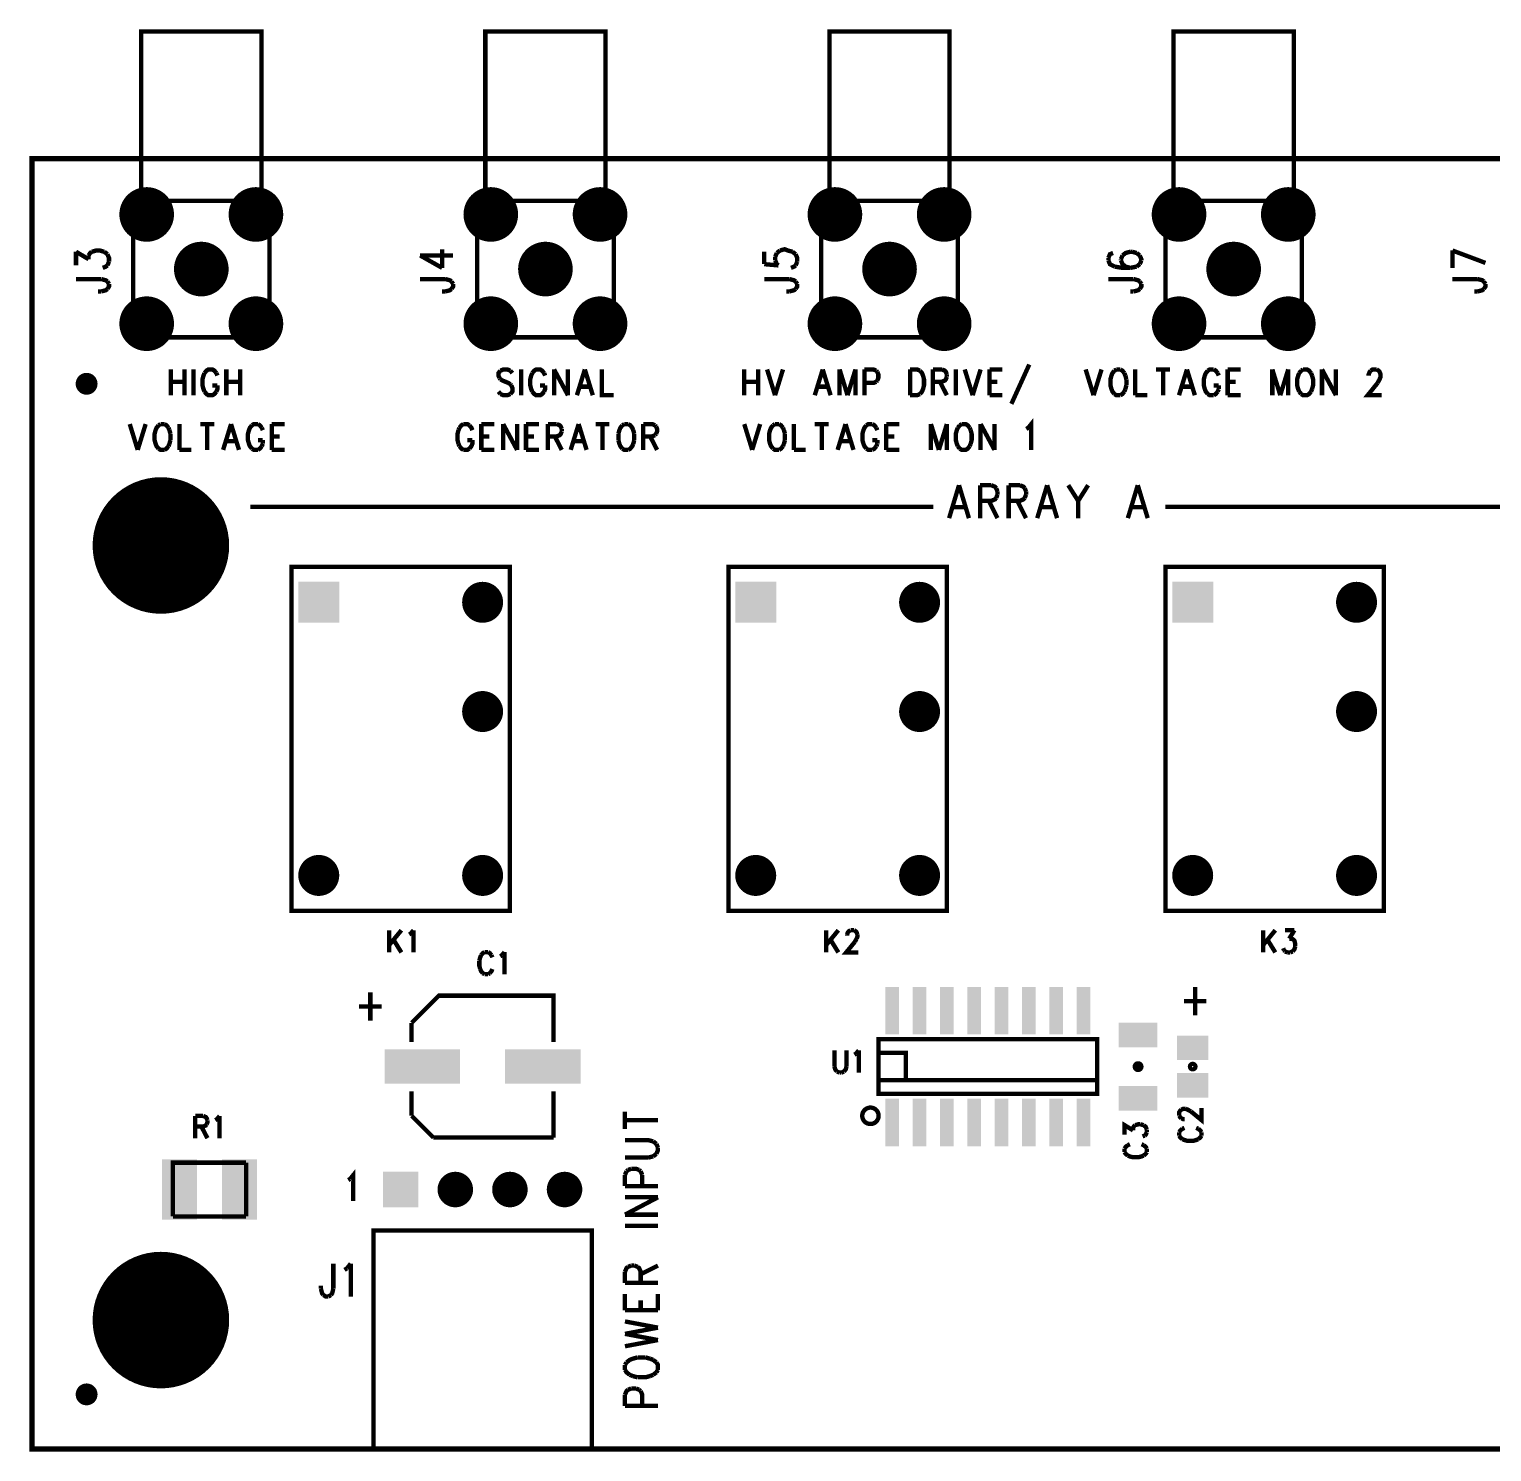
# Model space of a CAD drawing. Extents: x 7.99 to 15.49, y 7.55 to 10.6.
# Drawn here: x 7.995 to 10.672, y 7.995 to 10.599 of the extents above; entities that cross this region are included whole.
import ezdxf

# ---------------------------------------------------------------- set-up
doc = ezdxf.new("R2010")
doc.units = 0
doc.layers.get('0').update_dxf_attribs({"linetype": 'CONTINUOUS'})
doc.layers.add('ASSEMBLY_PHO', color=7, linetype='CONTINUOUS')

# ---------------------------------------------------------------- blocks, each defined once
blk = doc.blocks.new('ROUND_2')
at = {"const_width": 0.05}
blk.add_lwpolyline([(-0.025, 0, 1), (0.025, 0, 1)], format="xyb", close=True, dxfattribs=at)
blk = doc.blocks.new('SQUARE_3')
blk.add_solid([(-0.0375, -0.0375), (-0.0375, 0.0375), (0.0375, -0.0375), (0.0375, 0.0375)])
blk = doc.blocks.new('ROUND_4')
at = {"const_width": 0.0375}
blk.add_lwpolyline([(-0.01875, 0, 1), (0.01875, 0, 1)], format="xyb", close=True, dxfattribs=at)
blk = doc.blocks.new('ROUND_5')
at = {"const_width": 0.0325}
blk.add_lwpolyline([(-0.01625, 0, 1), (0.01625, 0, 1)], format="xyb", close=True, dxfattribs=at)
blk = doc.blocks.new('SQUARE_9')
blk.add_solid([(-0.0325, -0.0325), (-0.0325, 0.0325), (0.0325, -0.0325), (0.0325, 0.0325)])
blk = doc.blocks.new('ROUND_25')
at = {"const_width": 0.02}
blk.add_lwpolyline([(-0.01, 0, 1), (0.01, 0, 1)], format="xyb", close=True, dxfattribs=at)
blk = doc.blocks.new('RECTANGLE_72')
blk.add_solid([(-0.0355, -0.0225), (-0.0355, 0.0225), (0.0355, -0.0225), (0.0355, 0.0225)])
blk = doc.blocks.new('RECTANGLE_83')
blk.add_solid([(-0.0285, -0.0225), (-0.0285, 0.0225), (0.0285, -0.0225), (0.0285, 0.0225)])
blk = doc.blocks.new('RECTANGLE_171')
blk.add_solid([(-0.032, -0.055), (-0.032, 0.055), (0.032, -0.055), (0.032, 0.055)])
blk = doc.blocks.new('ROUND_184')
at = {"const_width": 0.125}
blk.add_lwpolyline([(-0.0625, 0, 1), (0.0625, 0, 1)], format="xyb", close=True, dxfattribs=at)
blk = doc.blocks.new('RECTANGLE_199')
blk.add_solid([(-0.069, -0.0315), (-0.069, 0.0315), (0.069, -0.0315), (0.069, 0.0315)])
blk = doc.blocks.new('RECTANGLE_200')
blk.add_solid([(-0.0125, -0.0435), (-0.0125, 0.0435), (0.0125, -0.0435), (0.0125, 0.0435)])

msp = doc.modelspace()

# ---------------------------------------------------------------- linework, layer by layer
at = {"layer": 'ASSEMBLY_PHO'}
for points, const_width in [([(8.2, 10.285), (8.2, 10.595), (8.42, 10.595), (8.42, 10.28401)], 0.008), ([(8.83, 10.285), (8.83, 10.595), (9.05, 10.595), (9.05, 10.28401)], 0.008), ([(9.46, 10.285), (9.46, 10.595), (9.68, 10.595), (9.68, 10.28401)], 0.008), ([(10.09, 10.285), (10.09, 10.595), (10.31, 10.595), (10.31, 10.28401)], 0.008), ([(8, 8), (15.48, 8), (15.48, 10.362), (8, 10.362), (8, 8)], 0.01), ([(8.185, 10.035), (8.185, 10.285), (8.435, 10.285), (8.435, 10.035), (8.185, 10.035)], 0.008), ([(8.815, 10.035), (8.815, 10.285), (9.065, 10.285), (9.065, 10.035), (8.815, 10.035)], 0.008), ([(9.445, 10.035), (9.445, 10.285), (9.695, 10.285), (9.695, 10.035), (9.445, 10.035)], 0.008), ([(10.075, 10.035), (10.075, 10.285), (10.325, 10.285), (10.325, 10.035), (10.075, 10.035)], 0.008), ([(8.08062, 10.16672), (8.08062, 10.19172)], 0.008), ([(8.08062, 10.19172), (8.10362, 10.17809)], 0.008), ([(8.10362, 10.1849), (8.1065, 10.18945), (8.10937, 10.19172)], 0.008), ([(8.10362, 10.17809), (8.10362, 10.1849)], 0.008), ([(8.10937, 10.19172), (8.118, 10.194), (8.12375, 10.194), (8.13237, 10.19172)], 0.008), ([(8.13237, 10.19172), (8.13812, 10.18718)], 0.008), ([(8.13812, 10.18718), (8.141, 10.18036), (8.141, 10.17354)], 0.008), ([(8.141, 10.17354), (8.13812, 10.16672)], 0.008), ([(8.71062, 10.1849), (8.75087, 10.16218)], 0.008), ([(8.71062, 10.1849), (8.771, 10.1849)], 0.008), ([(8.75087, 10.16218), (8.75087, 10.19627)], 0.008), ([(9.34062, 10.19172), (9.34062, 10.169)], 0.008), ([(9.36075, 10.18263), (9.36362, 10.18945)], 0.008), ([(9.36075, 10.17581), (9.36075, 10.18263)], 0.008), ([(9.36362, 10.169), (9.36075, 10.17581)], 0.008), ([(9.36362, 10.18945), (9.36937, 10.194)], 0.008), ([(9.36937, 10.194), (9.378, 10.19627), (9.38375, 10.194), (9.39237, 10.19172)], 0.008), ([(9.39237, 10.19172), (9.39812, 10.18718)], 0.008), ([(9.39812, 10.18718), (9.401, 10.18036), (9.401, 10.17354)], 0.008), ([(9.401, 10.17354), (9.39812, 10.16672)], 0.008), ([(9.97925, 10.18945), (9.9735, 10.18718), (9.97062, 10.18036)], 0.008), ([(9.97062, 10.18036), (9.97062, 10.17581)], 0.008), ([(9.97062, 10.17581), (9.9735, 10.169), (9.98212, 10.16445)], 0.008), ([(9.9965, 10.1849), (9.99362, 10.17809)], 0.008), ([(9.99362, 10.17809), (9.99362, 10.17581)], 0.008), ([(9.99362, 10.17581), (9.9965, 10.169), (10.00225, 10.16445), (10.01087, 10.16218)], 0.008), ([(10.01087, 10.19172), (10.00225, 10.18945), (9.9965, 10.1849)], 0.008), ([(10.01375, 10.19172), (10.01087, 10.19172)], 0.008), ([(10.02237, 10.18945), (10.01375, 10.19172)], 0.008), ([(10.02812, 10.1849), (10.02237, 10.18945)], 0.008), ([(10.031, 10.17581), (10.031, 10.17809), (10.02812, 10.1849)], 0.008), ([(10.02812, 10.169), (10.031, 10.17581)], 0.008), ([(10.60062, 10.194), (10.661, 10.17127)], 0.008), ([(10.60062, 10.16218), (10.60062, 10.194)], 0.008), ([(8.13812, 10.16672), (8.13525, 10.16445), (8.1295, 10.16218)], 0.008), ([(9.34062, 10.169), (9.3665, 10.16672)], 0.008), ([(9.3665, 10.16672), (9.36362, 10.169)], 0.008), ([(9.39812, 10.16672), (9.39525, 10.16445), (9.3895, 10.16218)], 0.008), ([(9.98212, 10.16445), (9.9965, 10.16218), (10.01087, 10.16218)], 0.008), ([(10.01087, 10.16218), (10.02237, 10.16445)], 0.008), ([(10.02237, 10.16445), (10.02812, 10.169)], 0.008), ([(8.08062, 10.14172), (8.12662, 10.14172)], 0.008), ([(8.12662, 10.119), (8.12087, 10.119)], 0.008), ([(8.12662, 10.14172), (8.13525, 10.13945), (8.13812, 10.13718)], 0.008), ([(8.13812, 10.12354), (8.13525, 10.12127), (8.12662, 10.119)], 0.008), ([(8.13812, 10.13718), (8.141, 10.13263)], 0.008), ([(8.141, 10.13263), (8.141, 10.12809), (8.13812, 10.12354)], 0.008), ([(8.71062, 10.14172), (8.75662, 10.14172)], 0.008), ([(8.75662, 10.119), (8.75087, 10.119)], 0.008), ([(8.75662, 10.14172), (8.76525, 10.13945), (8.76812, 10.13718)], 0.008), ([(8.76812, 10.12354), (8.76525, 10.12127), (8.75662, 10.119)], 0.008), ([(8.76812, 10.13718), (8.771, 10.13263)], 0.008), ([(8.771, 10.13263), (8.771, 10.12809), (8.76812, 10.12354)], 0.008), ([(9.34062, 10.14172), (9.38662, 10.14172)], 0.008), ([(9.38662, 10.119), (9.38087, 10.119)], 0.008), ([(9.38662, 10.14172), (9.39525, 10.13945), (9.39812, 10.13718)], 0.008), ([(9.39812, 10.12354), (9.39525, 10.12127), (9.38662, 10.119)], 0.008), ([(9.39812, 10.13718), (9.401, 10.13263)], 0.008), ([(9.401, 10.13263), (9.401, 10.12809), (9.39812, 10.12354)], 0.008), ([(9.97062, 10.14172), (10.01662, 10.14172)], 0.008), ([(10.01662, 10.119), (10.01087, 10.119)], 0.008), ([(10.01662, 10.14172), (10.02525, 10.13945), (10.02812, 10.13718)], 0.008), ([(10.02812, 10.12354), (10.02525, 10.12127), (10.01662, 10.119)], 0.008), ([(10.02812, 10.13718), (10.031, 10.13263)], 0.008), ([(10.031, 10.13263), (10.031, 10.12809), (10.02812, 10.12354)], 0.008), ([(10.60062, 10.14172), (10.64662, 10.14172)], 0.008), ([(10.64662, 10.119), (10.64087, 10.119)], 0.008), ([(10.64662, 10.14172), (10.65525, 10.13945), (10.65812, 10.13718)], 0.008), ([(10.65812, 10.12354), (10.65525, 10.12127), (10.64662, 10.119)], 0.008), ([(10.65812, 10.13718), (10.661, 10.13263)], 0.008), ([(10.661, 10.13263), (10.661, 10.12809), (10.65812, 10.12354)], 0.008), ([(10.075, 9.725), (11.65, 9.725), (11.65, 10.05)], 0.008), ([(9.82581, 9.98525), (9.79309, 9.91325)], 0.008), ([(8.254, 9.97625), (8.254, 9.929)], 0.008), ([(8.27945, 9.97625), (8.27945, 9.929)], 0.008), ([(8.29581, 9.97625), (8.29581, 9.929)], 0.008), ([(8.31581, 9.9695), (8.314, 9.965), (8.31218, 9.95825), (8.31218, 9.947), (8.314, 9.94025), (8.31581, 9.93575)], 0.008), ([(8.33763, 9.9695), (8.334, 9.974), (8.33036, 9.97625), (8.32309, 9.97625), (8.31945, 9.974), (8.31581, 9.9695)], 0.008), ([(8.33945, 9.965), (8.33763, 9.9695)], 0.008), ([(8.35581, 9.97625), (8.35581, 9.929)], 0.008), ([(8.38127, 9.97625), (8.38127, 9.929)], 0.008), ([(8.85763, 9.974), (8.854, 9.9695), (8.854, 9.965), (8.85581, 9.9605)], 0.008), ([(8.85581, 9.9605), (8.85763, 9.95825)], 0.008), ([(8.87581, 9.974), (8.87036, 9.97625), (8.86309, 9.97625), (8.85763, 9.974)], 0.008), ([(8.85763, 9.95825), (8.86127, 9.956), (8.87218, 9.9515), (8.87581, 9.94925)], 0.008), ([(8.87945, 9.9695), (8.87581, 9.974)], 0.008), ([(8.89581, 9.97625), (8.89581, 9.929)], 0.008), ([(8.91581, 9.9695), (8.914, 9.965), (8.91218, 9.95825), (8.91218, 9.947), (8.914, 9.94025), (8.91581, 9.93575)], 0.008), ([(8.93763, 9.9695), (8.934, 9.974), (8.93036, 9.97625), (8.92309, 9.97625), (8.91945, 9.974), (8.91581, 9.9695)], 0.008), ([(8.93945, 9.965), (8.93763, 9.9695)], 0.008), ([(8.95581, 9.97625), (8.95581, 9.929)], 0.008), ([(8.95581, 9.97625), (8.98127, 9.929)], 0.008), ([(8.98127, 9.97625), (8.98127, 9.929)], 0.008), ([(9.01218, 9.97625), (8.99763, 9.929)], 0.008), ([(9.01218, 9.97625), (9.02672, 9.929)], 0.008), ([(9.04309, 9.97625), (9.04309, 9.929), (9.0649, 9.929)], 0.008), ([(9.304, 9.97625), (9.304, 9.929)], 0.008), ([(9.32945, 9.97625), (9.32945, 9.929)], 0.008), ([(9.34581, 9.97625), (9.36036, 9.929)], 0.008), ([(9.3749, 9.97625), (9.36036, 9.929)], 0.008), ([(9.44763, 9.97625), (9.43309, 9.929)], 0.008), ([(9.44763, 9.97625), (9.46218, 9.929)], 0.008), ([(9.47854, 9.97625), (9.47854, 9.929)], 0.008), ([(9.47854, 9.97625), (9.49309, 9.929)], 0.008), ([(9.50763, 9.97625), (9.49309, 9.929)], 0.008), ([(9.50763, 9.97625), (9.50763, 9.929)], 0.008), ([(9.524, 9.97625), (9.524, 9.929)], 0.008), ([(9.524, 9.97625), (9.54036, 9.97625), (9.54581, 9.974)], 0.008), ([(9.54581, 9.974), (9.54763, 9.97175)], 0.008), ([(9.54763, 9.97175), (9.54945, 9.96725), (9.54945, 9.9605), (9.54763, 9.956)], 0.008), ([(9.60763, 9.97625), (9.60763, 9.929)], 0.008), ([(9.60763, 9.97625), (9.62036, 9.97625), (9.62581, 9.974)], 0.008), ([(9.62581, 9.974), (9.62945, 9.9695), (9.63127, 9.965), (9.63309, 9.95825), (9.63309, 9.947), (9.63127, 9.94025), (9.62945, 9.93575), (9.62581, 9.93125)], 0.008), ([(9.64945, 9.97625), (9.64945, 9.929)], 0.008), ([(9.64945, 9.97625), (9.66581, 9.97625)], 0.008), ([(9.66581, 9.97625), (9.67127, 9.974), (9.67309, 9.97175), (9.6749, 9.96725)], 0.008), ([(9.6749, 9.96275), (9.67309, 9.95825), (9.67127, 9.956), (9.66581, 9.95375)], 0.008), ([(9.6749, 9.96725), (9.6749, 9.96275)], 0.008), ([(9.69127, 9.97625), (9.69127, 9.929)], 0.008), ([(9.70763, 9.97625), (9.72218, 9.929)], 0.008), ([(9.73672, 9.97625), (9.72218, 9.929)], 0.008), ([(9.75309, 9.97625), (9.75309, 9.929)], 0.008), ([(9.75309, 9.97625), (9.77672, 9.97625)], 0.008), ([(9.929, 9.97625), (9.94354, 9.929)], 0.008), ([(9.95809, 9.97625), (9.94354, 9.929)], 0.008), ([(9.98172, 9.974), (9.97809, 9.9695), (9.97627, 9.965), (9.97445, 9.95825), (9.97445, 9.947), (9.97627, 9.94025), (9.97809, 9.93575), (9.98172, 9.93125)], 0.008), ([(9.98536, 9.97625), (9.98172, 9.974)], 0.008), ([(9.99263, 9.97625), (9.98536, 9.97625)], 0.008), ([(9.9999, 9.9695), (9.99627, 9.974), (9.99263, 9.97625)], 0.008), ([(10.00172, 9.965), (9.9999, 9.9695)], 0.008), ([(10.00354, 9.95825), (10.00172, 9.965)], 0.008), ([(10.00354, 9.947), (10.00354, 9.95825)], 0.008), ([(10.0199, 9.97625), (10.0199, 9.929)], 0.008), ([(10.05809, 9.97625), (10.08354, 9.97625)], 0.008), ([(10.07081, 9.97625), (10.07081, 9.929)], 0.008), ([(10.11445, 9.97625), (10.0999, 9.929)], 0.008), ([(10.11445, 9.97625), (10.129, 9.929)], 0.008), ([(10.15263, 9.974), (10.149, 9.9695), (10.14718, 9.965), (10.14536, 9.95825), (10.14536, 9.947), (10.14718, 9.94025), (10.149, 9.93575), (10.15263, 9.93125)], 0.008), ([(10.16354, 9.97625), (10.15627, 9.97625), (10.15263, 9.974)], 0.008), ([(10.17081, 9.9695), (10.16718, 9.974), (10.16354, 9.97625)], 0.008), ([(10.17263, 9.965), (10.17081, 9.9695)], 0.008), ([(10.189, 9.97625), (10.189, 9.929)], 0.008), ([(10.189, 9.97625), (10.21263, 9.97625)], 0.008), ([(10.27081, 9.97625), (10.27081, 9.929)], 0.008), ([(10.27081, 9.97625), (10.28536, 9.929)], 0.008), ([(10.2999, 9.97625), (10.28536, 9.929)], 0.008), ([(10.2999, 9.97625), (10.2999, 9.929)], 0.008), ([(10.3199, 9.9695), (10.31809, 9.965), (10.31627, 9.95825), (10.31627, 9.947), (10.31809, 9.94025), (10.3199, 9.93575)], 0.008), ([(10.32354, 9.974), (10.3199, 9.9695)], 0.008), ([(10.32718, 9.97625), (10.32354, 9.974)], 0.008), ([(10.34172, 9.9695), (10.33809, 9.974), (10.33445, 9.97625), (10.32718, 9.97625)], 0.008), ([(10.34354, 9.965), (10.34172, 9.9695)], 0.008), ([(10.34354, 9.94025), (10.34536, 9.947), (10.34536, 9.95825), (10.34354, 9.965)], 0.008), ([(10.36172, 9.97625), (10.36172, 9.929)], 0.008), ([(10.36172, 9.97625), (10.38718, 9.929)], 0.008), ([(10.38718, 9.97625), (10.38718, 9.929)], 0.008), ([(10.44718, 9.965), (10.44718, 9.96725), (10.449, 9.97175), (10.45081, 9.974)], 0.008), ([(10.45081, 9.974), (10.45445, 9.97625), (10.46172, 9.97625)], 0.008), ([(10.46172, 9.97625), (10.46536, 9.974), (10.46718, 9.97175), (10.469, 9.96725), (10.469, 9.96275), (10.46718, 9.95825), (10.46354, 9.9515)], 0.008), ([(8.254, 9.95375), (8.27945, 9.95375)], 0.008), ([(8.31581, 9.93575), (8.31945, 9.93125), (8.32309, 9.929), (8.33036, 9.929), (8.334, 9.93125), (8.33763, 9.93575)], 0.008), ([(8.33036, 9.947), (8.33945, 9.947)], 0.008), ([(8.33763, 9.93575), (8.33945, 9.94025), (8.33945, 9.947)], 0.008), ([(8.35581, 9.95375), (8.38127, 9.95375)], 0.008), ([(8.85763, 9.93125), (8.854, 9.93575)], 0.008), ([(8.87581, 9.93125), (8.87036, 9.929), (8.86309, 9.929), (8.85763, 9.93125)], 0.008), ([(8.87581, 9.94925), (8.87763, 9.947)], 0.008), ([(8.87763, 9.947), (8.87945, 9.9425), (8.87945, 9.93575), (8.87581, 9.93125)], 0.008), ([(8.91581, 9.93575), (8.91945, 9.93125), (8.92309, 9.929), (8.93036, 9.929), (8.934, 9.93125), (8.93763, 9.93575)], 0.008), ([(8.93036, 9.947), (8.93945, 9.947)], 0.008), ([(8.93763, 9.93575), (8.93945, 9.94025), (8.93945, 9.947)], 0.008), ([(9.00309, 9.94475), (9.02127, 9.94475)], 0.008), ([(9.304, 9.95375), (9.32945, 9.95375)], 0.008), ([(9.43854, 9.94475), (9.45672, 9.94475)], 0.008), ([(9.54581, 9.95375), (9.54036, 9.9515), (9.524, 9.9515)], 0.008), ([(9.54763, 9.956), (9.54581, 9.95375)], 0.008), ([(9.62581, 9.93125), (9.62036, 9.929), (9.60763, 9.929)], 0.008), ([(9.66581, 9.95375), (9.64945, 9.95375)], 0.008), ([(9.66218, 9.95375), (9.6749, 9.929)], 0.008), ([(9.75309, 9.95375), (9.76763, 9.95375)], 0.008), ([(9.98172, 9.93125), (9.98536, 9.929), (9.99263, 9.929)], 0.008), ([(9.99263, 9.929), (9.99627, 9.93125), (9.9999, 9.93575)], 0.008), ([(9.9999, 9.93575), (10.00172, 9.94025)], 0.008), ([(10.00172, 9.94025), (10.00354, 9.947)], 0.008), ([(10.10536, 9.94475), (10.12354, 9.94475)], 0.008), ([(10.15263, 9.93125), (10.15627, 9.929), (10.16354, 9.929)], 0.008), ([(10.16354, 9.947), (10.17263, 9.947)], 0.008), ([(10.16354, 9.929), (10.16718, 9.93125), (10.17081, 9.93575)], 0.008), ([(10.17081, 9.93575), (10.17263, 9.94025)], 0.008), ([(10.17263, 9.94025), (10.17263, 9.947)], 0.008), ([(10.189, 9.95375), (10.20354, 9.95375)], 0.008), ([(10.3199, 9.93575), (10.32354, 9.93125)], 0.008), ([(10.32354, 9.93125), (10.32718, 9.929), (10.33445, 9.929), (10.33809, 9.93125), (10.34172, 9.93575)], 0.008), ([(10.34172, 9.93575), (10.34354, 9.94025)], 0.008), ([(10.46354, 9.9515), (10.44536, 9.929), (10.47081, 9.929)], 0.008), ([(9.75309, 9.929), (9.77672, 9.929)], 0.008), ([(10.0199, 9.929), (10.04172, 9.929)], 0.008), ([(10.189, 9.929), (10.21263, 9.929)], 0.008), ([(8.179, 9.87625), (8.19354, 9.829)], 0.008), ([(8.20809, 9.87625), (8.19354, 9.829)], 0.008), ([(8.23536, 9.87625), (8.23172, 9.874)], 0.008), ([(8.24263, 9.87625), (8.23536, 9.87625)], 0.008), ([(8.2499, 9.8695), (8.24627, 9.874), (8.24263, 9.87625)], 0.008), ([(8.2699, 9.87625), (8.2699, 9.829)], 0.008), ([(8.30809, 9.87625), (8.33354, 9.87625)], 0.008), ([(8.32081, 9.87625), (8.32081, 9.829)], 0.008), ([(8.36445, 9.87625), (8.3499, 9.829)], 0.008), ([(8.36445, 9.87625), (8.379, 9.829)], 0.008), ([(8.41354, 9.87625), (8.40627, 9.87625), (8.40263, 9.874)], 0.008), ([(8.42081, 9.8695), (8.41718, 9.874), (8.41354, 9.87625)], 0.008), ([(8.439, 9.87625), (8.439, 9.829)], 0.008), ([(8.439, 9.87625), (8.46263, 9.87625)], 0.008), ([(8.7899, 9.87625), (8.78627, 9.874), (8.78263, 9.8695)], 0.008), ([(8.80081, 9.874), (8.79718, 9.87625), (8.7899, 9.87625)], 0.008), ([(8.82263, 9.87625), (8.82263, 9.829)], 0.008), ([(8.82263, 9.87625), (8.84627, 9.87625)], 0.008), ([(8.86263, 9.87625), (8.86263, 9.829)], 0.008), ([(8.86263, 9.87625), (8.88809, 9.829)], 0.008), ([(8.88809, 9.87625), (8.88809, 9.829)], 0.008), ([(8.90445, 9.87625), (8.90445, 9.829)], 0.008), ([(8.90445, 9.87625), (8.92809, 9.87625)], 0.008), ([(8.94445, 9.87625), (8.94445, 9.829)], 0.008), ([(8.94445, 9.87625), (8.96081, 9.87625)], 0.008), ([(8.96081, 9.87625), (8.96627, 9.874), (8.96809, 9.87175), (8.9699, 9.86725)], 0.008), ([(9.00081, 9.87625), (8.98627, 9.829)], 0.008), ([(9.00081, 9.87625), (9.01536, 9.829)], 0.008), ([(9.03172, 9.87625), (9.05718, 9.87625)], 0.008), ([(9.04445, 9.87625), (9.04445, 9.829)], 0.008), ([(9.08445, 9.87625), (9.08081, 9.874)], 0.008), ([(9.09172, 9.87625), (9.08445, 9.87625)], 0.008), ([(9.10081, 9.865), (9.099, 9.8695), (9.09536, 9.874), (9.09172, 9.87625)], 0.008), ([(9.119, 9.87625), (9.119, 9.829)], 0.008), ([(9.119, 9.87625), (9.13536, 9.87625), (9.14081, 9.874)], 0.008), ([(9.304, 9.87625), (9.31854, 9.829)], 0.008), ([(9.33309, 9.87625), (9.31854, 9.829)], 0.008), ([(9.36036, 9.87625), (9.35672, 9.874)], 0.008), ([(9.36763, 9.87625), (9.36036, 9.87625)], 0.008), ([(9.3749, 9.8695), (9.37127, 9.874), (9.36763, 9.87625)], 0.008), ([(9.3949, 9.87625), (9.3949, 9.829)], 0.008), ([(9.43309, 9.87625), (9.45854, 9.87625)], 0.008), ([(9.44581, 9.87625), (9.44581, 9.829)], 0.008), ([(9.48945, 9.87625), (9.4749, 9.829)], 0.008), ([(9.48945, 9.87625), (9.504, 9.829)], 0.008), ([(9.53854, 9.87625), (9.53127, 9.87625), (9.52763, 9.874)], 0.008), ([(9.54581, 9.8695), (9.54218, 9.874), (9.53854, 9.87625)], 0.008), ([(9.564, 9.87625), (9.564, 9.829)], 0.008), ([(9.564, 9.87625), (9.58763, 9.87625)], 0.008), ([(9.64581, 9.87625), (9.64581, 9.829)], 0.008), ([(9.64581, 9.87625), (9.66036, 9.829)], 0.008), ([(9.6749, 9.87625), (9.66036, 9.829)], 0.008), ([(9.6749, 9.87625), (9.6749, 9.829)], 0.008), ([(9.70218, 9.87625), (9.69854, 9.874)], 0.008), ([(9.71672, 9.8695), (9.71309, 9.874), (9.70945, 9.87625), (9.70218, 9.87625)], 0.008), ([(9.73672, 9.87625), (9.73672, 9.829)], 0.008), ([(9.73672, 9.87625), (9.76218, 9.829)], 0.008), ([(9.76218, 9.87625), (9.76218, 9.829)], 0.008), ([(9.82036, 9.86725), (9.824, 9.8695), (9.82945, 9.87625), (9.82945, 9.829)], 0.008), ([(8.23172, 9.874), (8.22809, 9.8695), (8.22627, 9.865), (8.22445, 9.85825), (8.22445, 9.847), (8.22627, 9.84025), (8.22809, 9.83575), (8.23172, 9.83125)], 0.008), ([(8.25172, 9.865), (8.2499, 9.8695)], 0.008), ([(8.25354, 9.85825), (8.25172, 9.865)], 0.008), ([(8.25354, 9.847), (8.25354, 9.85825)], 0.008), ([(8.40263, 9.874), (8.399, 9.8695), (8.39718, 9.865), (8.39536, 9.85825), (8.39536, 9.847), (8.39718, 9.84025), (8.399, 9.83575), (8.40263, 9.83125)], 0.008), ([(8.42263, 9.865), (8.42081, 9.8695)], 0.008), ([(8.439, 9.85375), (8.45354, 9.85375)], 0.008), ([(8.78081, 9.865), (8.779, 9.85825), (8.779, 9.847), (8.78081, 9.84025)], 0.008), ([(8.78263, 9.8695), (8.78081, 9.865)], 0.008), ([(8.80627, 9.865), (8.80445, 9.8695), (8.80081, 9.874)], 0.008), ([(8.82263, 9.85375), (8.83718, 9.85375)], 0.008), ([(8.90445, 9.85375), (8.919, 9.85375)], 0.008), ([(8.96081, 9.85375), (8.94445, 9.85375)], 0.008), ([(8.95718, 9.85375), (8.9699, 9.829)], 0.008), ([(8.9699, 9.86275), (8.96809, 9.85825), (8.96627, 9.856), (8.96081, 9.85375)], 0.008), ([(8.9699, 9.86725), (8.9699, 9.86275)], 0.008), ([(9.08081, 9.874), (9.07718, 9.8695), (9.07536, 9.865), (9.07354, 9.85825)], 0.008), ([(9.07354, 9.85825), (9.07354, 9.847)], 0.008), ([(9.10263, 9.85825), (9.10081, 9.865)], 0.008), ([(9.10263, 9.847), (9.10263, 9.85825)], 0.008), ([(9.14081, 9.856), (9.13536, 9.85375), (9.119, 9.85375)], 0.008), ([(9.13172, 9.85375), (9.14445, 9.829)], 0.008), ([(9.14081, 9.874), (9.14263, 9.87175)], 0.008), ([(9.14263, 9.85825), (9.14081, 9.856)], 0.008), ([(9.14263, 9.87175), (9.14445, 9.86725), (9.14445, 9.86275), (9.14263, 9.85825)], 0.008), ([(9.35672, 9.874), (9.35309, 9.8695), (9.35127, 9.865), (9.34945, 9.85825), (9.34945, 9.847), (9.35127, 9.84025), (9.35309, 9.83575), (9.35672, 9.83125)], 0.008), ([(9.37672, 9.865), (9.3749, 9.8695)], 0.008), ([(9.37854, 9.85825), (9.37672, 9.865)], 0.008), ([(9.37854, 9.847), (9.37854, 9.85825)], 0.008), ([(9.52763, 9.874), (9.524, 9.8695), (9.52218, 9.865), (9.52036, 9.85825), (9.52036, 9.847), (9.52218, 9.84025), (9.524, 9.83575), (9.52763, 9.83125)], 0.008), ([(9.54763, 9.865), (9.54581, 9.8695)], 0.008), ([(9.564, 9.85375), (9.57854, 9.85375)], 0.008), ([(9.6949, 9.8695), (9.69309, 9.865), (9.69127, 9.85825), (9.69127, 9.847), (9.69309, 9.84025), (9.6949, 9.83575)], 0.008), ([(9.69854, 9.874), (9.6949, 9.8695)], 0.008), ([(9.71854, 9.865), (9.71672, 9.8695)], 0.008), ([(9.71854, 9.84025), (9.72036, 9.847), (9.72036, 9.85825), (9.71854, 9.865)], 0.008), ([(8.23172, 9.83125), (8.23536, 9.829), (8.24263, 9.829)], 0.008), ([(8.24263, 9.829), (8.24627, 9.83125), (8.2499, 9.83575)], 0.008), ([(8.2499, 9.83575), (8.25172, 9.84025)], 0.008), ([(8.25172, 9.84025), (8.25354, 9.847)], 0.008), ([(8.2699, 9.829), (8.29172, 9.829)], 0.008), ([(8.35536, 9.84475), (8.37354, 9.84475)], 0.008), ([(8.40263, 9.83125), (8.40627, 9.829), (8.41354, 9.829)], 0.008), ([(8.41354, 9.847), (8.42263, 9.847)], 0.008), ([(8.41354, 9.829), (8.41718, 9.83125), (8.42081, 9.83575)], 0.008), ([(8.42081, 9.83575), (8.42263, 9.84025)], 0.008), ([(8.42263, 9.84025), (8.42263, 9.847)], 0.008), ([(8.439, 9.829), (8.46263, 9.829)], 0.008), ([(8.78081, 9.84025), (8.78263, 9.83575)], 0.008), ([(8.78263, 9.83575), (8.78627, 9.83125), (8.7899, 9.829)], 0.008), ([(8.7899, 9.829), (8.79718, 9.829), (8.80081, 9.83125)], 0.008), ([(8.79718, 9.847), (8.80627, 9.847)], 0.008), ([(8.80081, 9.83125), (8.80445, 9.83575), (8.80627, 9.84025), (8.80627, 9.847)], 0.008), ([(8.82263, 9.829), (8.84627, 9.829)], 0.008), ([(8.90445, 9.829), (8.92809, 9.829)], 0.008), ([(8.99172, 9.84475), (9.0099, 9.84475)], 0.008), ([(9.07354, 9.847), (9.07536, 9.84025), (9.07718, 9.83575), (9.08081, 9.83125)], 0.008), ([(9.08081, 9.83125), (9.08445, 9.829), (9.09172, 9.829)], 0.008), ([(9.09172, 9.829), (9.09536, 9.83125), (9.099, 9.83575), (9.10081, 9.84025)], 0.008), ([(9.10081, 9.84025), (9.10263, 9.847)], 0.008), ([(9.35672, 9.83125), (9.36036, 9.829), (9.36763, 9.829)], 0.008), ([(9.36763, 9.829), (9.37127, 9.83125), (9.3749, 9.83575)], 0.008), ([(9.3749, 9.83575), (9.37672, 9.84025)], 0.008), ([(9.37672, 9.84025), (9.37854, 9.847)], 0.008), ([(9.3949, 9.829), (9.41672, 9.829)], 0.008), ([(9.48036, 9.84475), (9.49854, 9.84475)], 0.008), ([(9.52763, 9.83125), (9.53127, 9.829), (9.53854, 9.829)], 0.008), ([(9.53854, 9.847), (9.54763, 9.847)], 0.008), ([(9.53854, 9.829), (9.54218, 9.83125), (9.54581, 9.83575)], 0.008), ([(9.54581, 9.83575), (9.54763, 9.84025)], 0.008), ([(9.54763, 9.84025), (9.54763, 9.847)], 0.008), ([(9.564, 9.829), (9.58763, 9.829)], 0.008), ([(9.6949, 9.83575), (9.69854, 9.83125)], 0.008), ([(9.69854, 9.83125), (9.70218, 9.829), (9.70945, 9.829), (9.71309, 9.83125), (9.71672, 9.83575)], 0.008), ([(9.71672, 9.83575), (9.71854, 9.84025)], 0.008), ([(9.69718, 9.76437), (9.679, 9.704)], 0.008), ([(9.69718, 9.76437), (9.71536, 9.704)], 0.008), ([(9.73581, 9.76437), (9.73581, 9.704)], 0.008), ([(9.73581, 9.76437), (9.75627, 9.76437)], 0.008), ([(9.75627, 9.76437), (9.76309, 9.7615), (9.76536, 9.75862)], 0.008), ([(9.76536, 9.75862), (9.76763, 9.75287)], 0.008), ([(9.76763, 9.74712), (9.76536, 9.74137)], 0.008), ([(9.76763, 9.75287), (9.76763, 9.74712)], 0.008), ([(9.78809, 9.76437), (9.78809, 9.704)], 0.008), ([(9.78809, 9.76437), (9.80854, 9.76437)], 0.008), ([(9.80854, 9.76437), (9.81536, 9.7615), (9.81763, 9.75862)], 0.008), ([(9.81763, 9.75862), (9.8199, 9.75287)], 0.008), ([(9.8199, 9.74712), (9.81763, 9.74137)], 0.008), ([(9.8199, 9.75287), (9.8199, 9.74712)], 0.008), ([(9.85854, 9.76437), (9.84036, 9.704)], 0.008), ([(9.85854, 9.76437), (9.87672, 9.704)], 0.008), ([(9.89718, 9.76437), (9.91536, 9.73562)], 0.008), ([(9.93354, 9.76437), (9.91536, 9.73562)], 0.008), ([(10.02445, 9.76437), (10.00627, 9.704)], 0.008), ([(10.02445, 9.76437), (10.04263, 9.704)], 0.008), ([(8.4, 9.725), (9.65, 9.725)], 0.008), ([(9.68581, 9.72412), (9.70854, 9.72412)], 0.008), ([(9.75627, 9.73562), (9.73581, 9.73562)], 0.008), ([(9.75172, 9.73562), (9.76763, 9.704)], 0.008), ([(9.76536, 9.74137), (9.76309, 9.7385), (9.75627, 9.73562)], 0.008), ([(9.80854, 9.73562), (9.78809, 9.73562)], 0.008), ([(9.804, 9.73562), (9.8199, 9.704)], 0.008), ([(9.81763, 9.74137), (9.81536, 9.7385), (9.80854, 9.73562)], 0.008), ([(9.84718, 9.72412), (9.8699, 9.72412)], 0.008), ([(9.91536, 9.73562), (9.91536, 9.704)], 0.008), ([(10.01309, 9.72412), (10.03581, 9.72412)], 0.008), ([(8.475, 9.615), (8.475, 8.985), (8.875, 8.985), (8.875, 9.615), (8.475, 9.615)], 0.008), ([(9.275, 9.615), (9.275, 8.985), (9.675, 8.985), (9.675, 9.615), (9.275, 9.615)], 0.008), ([(10.075, 9.615), (10.075, 8.985), (10.475, 8.985), (10.475, 9.615), (10.075, 9.615)], 0.008), ([(8.654, 8.94968), (8.654, 8.909)], 0.008), ([(8.67627, 8.94968), (8.654, 8.92256)], 0.008), ([(8.69059, 8.94193), (8.69377, 8.94387)], 0.008), ([(8.69377, 8.94387), (8.69854, 8.94968)], 0.008), ([(8.69854, 8.94968), (8.69854, 8.909)], 0.008), ([(9.454, 8.94968), (9.454, 8.909)], 0.008), ([(9.47627, 8.94968), (9.454, 8.92256)], 0.008), ([(9.49218, 8.94193), (9.49377, 8.94581), (9.49536, 8.94775), (9.49854, 8.94968)], 0.008), ([(9.49218, 8.94), (9.49218, 8.94193)], 0.008), ([(9.49854, 8.94968), (9.5049, 8.94968)], 0.008), ([(9.5049, 8.94968), (9.50809, 8.94775), (9.50968, 8.94581), (9.51127, 8.94193)], 0.008), ([(9.51127, 8.94193), (9.51127, 8.93806), (9.50968, 8.93418)], 0.008), ([(10.254, 8.94968), (10.254, 8.909)], 0.008), ([(10.27627, 8.94968), (10.254, 8.92256)], 0.008), ([(10.29377, 8.94968), (10.31127, 8.94968)], 0.008), ([(10.31127, 8.94968), (10.30172, 8.93418)], 0.008), ([(8.66195, 8.93225), (8.67627, 8.909)], 0.008), ([(9.46195, 8.93225), (9.47627, 8.909)], 0.008), ([(9.5065, 8.92837), (9.49059, 8.909), (9.51286, 8.909)], 0.008), ([(9.50968, 8.93418), (9.5065, 8.92837)], 0.008), ([(10.26195, 8.93225), (10.27627, 8.909)], 0.008), ([(10.29218, 8.91287), (10.29059, 8.91675)], 0.008), ([(10.29377, 8.91093), (10.29218, 8.91287)], 0.008), ([(10.30172, 8.93418), (10.3065, 8.93418)], 0.008), ([(10.3065, 8.93418), (10.30968, 8.93225), (10.31127, 8.93031), (10.31286, 8.9245), (10.31286, 8.92062)], 0.008), ([(10.31286, 8.92062), (10.31127, 8.91481), (10.30809, 8.91093)], 0.008), ([(8.82218, 8.90387), (8.82059, 8.9), (8.819, 8.89418)], 0.008), ([(8.819, 8.89418), (8.819, 8.8845), (8.82059, 8.87868)], 0.008), ([(8.82854, 8.90968), (8.82536, 8.90775), (8.82218, 8.90387)], 0.008), ([(8.8349, 8.90968), (8.82854, 8.90968)], 0.008), ([(8.84127, 8.90387), (8.83809, 8.90775), (8.8349, 8.90968)], 0.008), ([(8.84286, 8.9), (8.84127, 8.90387)], 0.008), ([(8.85718, 8.90193), (8.86036, 8.90387)], 0.008), ([(8.86036, 8.90387), (8.86513, 8.90968)], 0.008), ([(8.86513, 8.90968), (8.86513, 8.869)], 0.008), ([(10.29854, 8.909), (10.29377, 8.91093)], 0.008), ([(10.30331, 8.909), (10.29854, 8.909)], 0.008), ([(10.30809, 8.91093), (10.30331, 8.909)], 0.008), ([(8.82059, 8.87868), (8.82218, 8.87481), (8.82536, 8.87093)], 0.008), ([(8.82536, 8.87093), (8.82854, 8.869)], 0.008), ([(8.82854, 8.869), (8.8349, 8.869)], 0.008), ([(8.8349, 8.869), (8.83809, 8.87093)], 0.008), ([(8.83809, 8.87093), (8.84127, 8.87481), (8.84286, 8.87868)], 0.008), ([(8.61945, 8.83575), (8.61945, 8.784)], 0.008), ([(10.12945, 8.84575), (10.12945, 8.794)], 0.008), ([(8.599, 8.80987), (8.6399, 8.80987)], 0.008), ([(8.69507, 8.78), (8.745, 8.82992), (8.95492, 8.82992), (8.95492, 8.745)], 0.008), ([(10.109, 8.81987), (10.1499, 8.81987)], 0.008), ([(8.69507, 8.745), (8.69507, 8.78)], 0.008), ([(9.469, 8.72968), (9.469, 8.70062)], 0.008), ([(9.49127, 8.70062), (9.49127, 8.72968)], 0.008), ([(9.50877, 8.72387), (9.51354, 8.72968)], 0.008), ([(9.51354, 8.72968), (9.51354, 8.689)], 0.008), ([(9.55, 8.75), (9.95, 8.75), (9.95, 8.65), (9.55, 8.65), (9.55, 8.75)], 0.008), ([(9.6, 8.675), (9.6, 8.725), (9.55, 8.725)], 0.008), ([(9.469, 8.70062), (9.47059, 8.69481), (9.47377, 8.69093)], 0.008), ([(9.4865, 8.69093), (9.48968, 8.69481), (9.49127, 8.70062)], 0.008), ([(9.50559, 8.72193), (9.50877, 8.72387)], 0.008), ([(9.47377, 8.69093), (9.47854, 8.689)], 0.008), ([(9.47854, 8.689), (9.48172, 8.689)], 0.008), ([(9.48172, 8.689), (9.4865, 8.69093)], 0.008), ([(9.55, 8.675), (9.95, 8.675)], 0.008), ([(8.69507, 8.61007), (8.69507, 8.655)], 0.008), ([(8.95492, 8.655), (8.95492, 8.57007)], 0.008), ([(9.08562, 8.58581), (9.08562, 8.61763)], 0.008), ([(10.10031, 8.61013), (10.10031, 8.6165), (10.10225, 8.61968), (10.10418, 8.62127)], 0.008), ([(10.10418, 8.62127), (10.10806, 8.62286), (10.11193, 8.62286)], 0.008), ([(10.11193, 8.62286), (10.11581, 8.62127), (10.12162, 8.61809)], 0.008), ([(10.12162, 8.61809), (10.141, 8.60218), (10.141, 8.62445)], 0.008), ([(8.299, 8.60968), (8.299, 8.569)], 0.008), ([(8.299, 8.60968), (8.31331, 8.60968)], 0.008), ([(8.31331, 8.60968), (8.31809, 8.60775), (8.31968, 8.60581), (8.32127, 8.60193)], 0.008), ([(8.31968, 8.59418), (8.31809, 8.59225), (8.31331, 8.59031)], 0.008), ([(8.32127, 8.60193), (8.32127, 8.59806), (8.31968, 8.59418)], 0.008), ([(8.33559, 8.60193), (8.33877, 8.60387)], 0.008), ([(8.33877, 8.60387), (8.34354, 8.60968)], 0.008), ([(8.34354, 8.60968), (8.34354, 8.569)], 0.008), ([(8.73507, 8.57007), (8.69507, 8.61007)], 0.008), ([(9.08562, 8.60172), (9.146, 8.60172)], 0.008), ([(10.00031, 8.57536), (10.00031, 8.59286), (10.01581, 8.58331)], 0.008), ([(10.01581, 8.58331), (10.01581, 8.58809), (10.01775, 8.59127), (10.01968, 8.59286)], 0.008), ([(10.01968, 8.59286), (10.0255, 8.59445), (10.02937, 8.59445)], 0.008), ([(10.02937, 8.59445), (10.03518, 8.59286)], 0.008), ([(10.03518, 8.59286), (10.03906, 8.58968), (10.041, 8.5849)], 0.008), ([(10.10418, 8.60536), (10.10225, 8.60695), (10.10031, 8.61013)], 0.008), ([(10.11, 8.60377), (10.10806, 8.60377), (10.10418, 8.60536)], 0.008), ([(8.31331, 8.59031), (8.299, 8.59031)], 0.008), ([(8.31013, 8.59031), (8.32127, 8.569)], 0.008), ([(8.95492, 8.57007), (8.73507, 8.57007)], 0.008), ([(9.13737, 8.56309), (9.12875, 8.56536), (9.08562, 8.56536)], 0.008), ([(10.03712, 8.57377), (10.03325, 8.57218)], 0.008), ([(10.041, 8.58013), (10.03906, 8.57536), (10.03712, 8.57377)], 0.008), ([(10.041, 8.5849), (10.041, 8.58013)], 0.008), ([(10.10612, 8.58627), (10.10225, 8.58309), (10.10031, 8.5799)], 0.008), ([(10.10031, 8.5799), (10.10031, 8.57354)], 0.008), ([(10.10031, 8.57354), (10.10225, 8.57036), (10.10612, 8.56718)], 0.008), ([(10.11, 8.58786), (10.10612, 8.58627)], 0.008), ([(10.10612, 8.56718), (10.11, 8.56559), (10.11581, 8.564), (10.1255, 8.564), (10.13131, 8.56559), (10.13518, 8.56718)], 0.008), ([(10.13518, 8.58627), (10.13131, 8.58786)], 0.008), ([(10.141, 8.5799), (10.13906, 8.58309), (10.13518, 8.58627)], 0.008), ([(10.13518, 8.56718), (10.13906, 8.57036), (10.141, 8.57354)], 0.008), ([(10.141, 8.57354), (10.141, 8.5799)], 0.008), ([(9.14312, 8.55854), (9.13737, 8.56309)], 0.008), ([(9.13737, 8.53581), (9.14312, 8.54036)], 0.008), ([(9.146, 8.55172), (9.14312, 8.55854)], 0.008), ([(9.14312, 8.54036), (9.146, 8.54718), (9.146, 8.55172)], 0.008), ([(10.00612, 8.55627), (10.00225, 8.55309), (10.00031, 8.5499)], 0.008), ([(10.00031, 8.5499), (10.00031, 8.54354)], 0.008), ([(10.00031, 8.54354), (10.00225, 8.54036), (10.00612, 8.53718)], 0.008), ([(10.01, 8.55786), (10.00612, 8.55627)], 0.008), ([(10.03518, 8.55627), (10.03131, 8.55786)], 0.008), ([(10.041, 8.5499), (10.03906, 8.55309), (10.03518, 8.55627)], 0.008), ([(10.03518, 8.53718), (10.03906, 8.54036), (10.041, 8.54354)], 0.008), ([(10.041, 8.54354), (10.041, 8.5499)], 0.008), ([(8.25807, 8.42578), (8.25807, 8.52421), (8.39192, 8.52421)], 0.008), ([(8.39192, 8.52421), (8.39192, 8.42578)], 0.008), ([(9.08562, 8.53354), (9.12875, 8.53354)], 0.008), ([(9.0885, 8.50854), (9.09137, 8.51081)], 0.008), ([(9.09137, 8.51081), (9.09712, 8.51309)], 0.008), ([(9.09712, 8.51309), (9.10575, 8.51309), (9.1115, 8.51081)], 0.008), ([(9.1115, 8.51081), (9.11437, 8.50854)], 0.008), ([(9.12875, 8.53354), (9.13737, 8.53581)], 0.008), ([(10.00612, 8.53718), (10.01, 8.53559), (10.01581, 8.534), (10.0255, 8.534), (10.03131, 8.53559), (10.03518, 8.53718)], 0.008), ([(8.579, 8.49225), (8.58263, 8.4945)], 0.008), ([(8.58263, 8.4945), (8.58809, 8.50125), (8.58809, 8.454)], 0.008), ([(9.08562, 8.50172), (9.0885, 8.50854)], 0.008), ([(9.08562, 8.48127), (9.08562, 8.50172)], 0.008), ([(9.11437, 8.50854), (9.11725, 8.50172)], 0.008), ([(9.11725, 8.50172), (9.11725, 8.48127)], 0.008), ([(9.08562, 8.48127), (9.146, 8.48127)], 0.008), ([(9.08562, 8.429), (9.146, 8.46081)], 0.008), ([(9.08562, 8.46081), (9.146, 8.46081)], 0.008), ([(8.39192, 8.42578), (8.25807, 8.42578)], 0.008), ([(9.08562, 8.429), (9.146, 8.429)], 0.008), ([(9.08562, 8.40854), (9.146, 8.40854)], 0.008), ([(8.625, 8), (9.025, 8), (9.025, 8.4), (8.625, 8.4), (8.625, 8)], 0.008), ([(8.55172, 8.33937), (8.55172, 8.29337)], 0.008), ([(8.57218, 8.32787), (8.57672, 8.33075)], 0.008), ([(8.57672, 8.33075), (8.58354, 8.33937)], 0.008), ([(8.58354, 8.33937), (8.58354, 8.279)], 0.008), ([(9.08562, 8.32445), (9.0885, 8.33127), (9.09137, 8.33354)], 0.008), ([(9.08562, 8.304), (9.08562, 8.32445)], 0.008), ([(9.09137, 8.33354), (9.09712, 8.33581)], 0.008), ([(9.09712, 8.33581), (9.10287, 8.33581)], 0.008), ([(9.10287, 8.33581), (9.10862, 8.33354)], 0.008), ([(9.10862, 8.33354), (9.1115, 8.33127), (9.11437, 8.32445)], 0.008), ([(9.11437, 8.3199), (9.146, 8.33581)], 0.008), ([(9.11437, 8.32445), (9.11437, 8.304)], 0.008), ([(8.529, 8.29337), (8.529, 8.29912)], 0.008), ([(9.08562, 8.304), (9.146, 8.304)], 0.008), ([(8.53354, 8.28187), (8.53127, 8.28475), (8.529, 8.29337)], 0.008), ([(8.54263, 8.279), (8.53809, 8.279), (8.53354, 8.28187)], 0.008), ([(8.54718, 8.28187), (8.54263, 8.279)], 0.008), ([(8.55172, 8.29337), (8.54945, 8.28475), (8.54718, 8.28187)], 0.008), ([(9.08562, 8.254), (9.08562, 8.28354)], 0.008), ([(9.11437, 8.254), (9.11437, 8.27218)], 0.008), ([(9.146, 8.254), (9.146, 8.28354)], 0.008), ([(9.08562, 8.254), (9.146, 8.254)], 0.008), ([(9.08562, 8.23354), (9.146, 8.22218)], 0.008), ([(9.08562, 8.21081), (9.146, 8.22218)], 0.008), ([(9.08562, 8.21081), (9.146, 8.19945)], 0.008), ([(9.08562, 8.18809), (9.146, 8.19945)], 0.008), ([(9.10862, 8.16763), (9.1, 8.16536), (9.09425, 8.16309), (9.0885, 8.15854)], 0.008), ([(9.123, 8.16763), (9.10862, 8.16763)], 0.008), ([(9.13162, 8.16536), (9.123, 8.16763)], 0.008), ([(9.13737, 8.16309), (9.13162, 8.16536)], 0.008), ([(9.14312, 8.15854), (9.13737, 8.16309)], 0.008), ([(9.0885, 8.15854), (9.08562, 8.154)], 0.008), ([(9.08562, 8.154), (9.08562, 8.1449)], 0.008), ([(9.08562, 8.1449), (9.0885, 8.14036), (9.09425, 8.13581)], 0.008), ([(9.09425, 8.13581), (9.1, 8.13354)], 0.008), ([(9.13162, 8.13354), (9.13737, 8.13581)], 0.008), ([(9.13737, 8.13581), (9.14312, 8.14036)], 0.008), ([(9.146, 8.1449), (9.146, 8.154), (9.14312, 8.15854)], 0.008), ([(9.14312, 8.14036), (9.146, 8.1449)], 0.008), ([(9.09137, 8.10854), (9.09712, 8.11081)], 0.008), ([(9.09712, 8.11081), (9.10575, 8.11081)], 0.008), ([(9.1, 8.13354), (9.10862, 8.13127)], 0.008), ([(9.10575, 8.11081), (9.1115, 8.10854)], 0.008), ([(9.10862, 8.13127), (9.123, 8.13127), (9.13162, 8.13354)], 0.008), ([(9.08562, 8.09945), (9.0885, 8.10627), (9.09137, 8.10854)], 0.008), ([(9.08562, 8.079), (9.08562, 8.09945)], 0.008), ([(9.1115, 8.10854), (9.11437, 8.10627)], 0.008), ([(9.11437, 8.10627), (9.11725, 8.09945), (9.11725, 8.079)], 0.008), ([(9.08562, 8.079), (9.146, 8.079)], 0.008)]:
    msp.add_lwpolyline(points, dxfattribs=dict(at, const_width=const_width))
for points, const_width in [([(10.02, 8.7, 1), (10.03, 8.7, 1)], 0.01), ([(10.12107, 8.7, 1), (10.12893, 8.7, 1)], 0.01), ([(9.52, 8.61, 1), (9.55, 8.61, 1)], 0.008)]:
    msp.add_lwpolyline(points, format="xyb", close=True, dxfattribs=dict(at, const_width=const_width))

# ---------------------------------------------------------------- block references
for name, p in [('ROUND_2', (8.21, 10.26)), ('ROUND_2', (8.41, 10.26)), ('ROUND_2', (8.84, 10.26)), ('ROUND_2', (9.04, 10.26)), ('ROUND_2', (9.47, 10.26)), ('ROUND_2', (9.67, 10.26)), ('ROUND_2', (10.1, 10.26)), ('ROUND_2', (10.3, 10.26)), ('ROUND_2', (8.31, 10.16)), ('ROUND_2', (8.94, 10.16)), ('ROUND_2', (9.57, 10.16)), ('ROUND_2', (10.2, 10.16)), ('ROUND_2', (8.21, 10.06)), ('ROUND_2', (8.41, 10.06)), ('ROUND_2', (8.84, 10.06)), ('ROUND_2', (9.04, 10.06)), ('ROUND_2', (9.47, 10.06)), ('ROUND_2', (9.67, 10.06)), ('ROUND_2', (10.1, 10.06)), ('ROUND_2', (10.3, 10.06)), ('ROUND_25', (8.1, 9.95)), ('ROUND_184', (8.236, 9.654)), ('SQUARE_3', (8.525, 9.55)), ('ROUND_4', (8.825, 9.55)), ('SQUARE_3', (9.325, 9.55)), ('ROUND_4', (9.625, 9.55)), ('SQUARE_3', (10.125, 9.55)), ('ROUND_4', (10.425, 9.55)), ('ROUND_4', (8.825, 9.35)), ('ROUND_4', (9.625, 9.35)), ('ROUND_4', (10.425, 9.35)), ('ROUND_4', (8.525, 9.05)), ('ROUND_4', (8.825, 9.05)), ('ROUND_4', (9.325, 9.05)), ('ROUND_4', (9.625, 9.05)), ('ROUND_4', (10.125, 9.05)), ('ROUND_4', (10.425, 9.05)), ('RECTANGLE_200', (9.575, 8.80236)), ('RECTANGLE_200', (9.625, 8.80236)), ('RECTANGLE_200', (9.675, 8.80236)), ('RECTANGLE_200', (9.725, 8.80236)), ('RECTANGLE_200', (9.775, 8.80236)), ('RECTANGLE_200', (9.825, 8.80236)), ('RECTANGLE_200', (9.875, 8.80236)), ('RECTANGLE_200', (9.925, 8.80236)), ('RECTANGLE_72', (10.025, 8.75807)), ('RECTANGLE_83', (10.125, 8.73444)), ('RECTANGLE_199', (8.71476, 8.7)), ('RECTANGLE_199', (8.93523, 8.7)), ('RECTANGLE_83', (10.125, 8.66555)), ('RECTANGLE_72', (10.025, 8.64192)), ('RECTANGLE_200', (9.575, 8.59764)), ('RECTANGLE_200', (9.625, 8.59764)), ('RECTANGLE_200', (9.675, 8.59764)), ('RECTANGLE_200', (9.725, 8.59764)), ('RECTANGLE_200', (9.775, 8.59764)), ('RECTANGLE_200', (9.825, 8.59764)), ('RECTANGLE_200', (9.875, 8.59764)), ('RECTANGLE_200', (9.925, 8.59764)), ('RECTANGLE_171', (8.26988, 8.475)), ('RECTANGLE_171', (8.38011, 8.475)), ('SQUARE_9', (8.675, 8.475)), ('ROUND_5', (8.775, 8.475)), ('ROUND_5', (8.875, 8.475)), ('ROUND_5', (8.975, 8.475)), ('ROUND_184', (8.236, 8.236)), ('ROUND_25', (8.1, 8.1))]:
    msp.add_blockref(name, p, dxfattribs=at)

doc.saveas('drawing.dxf')
